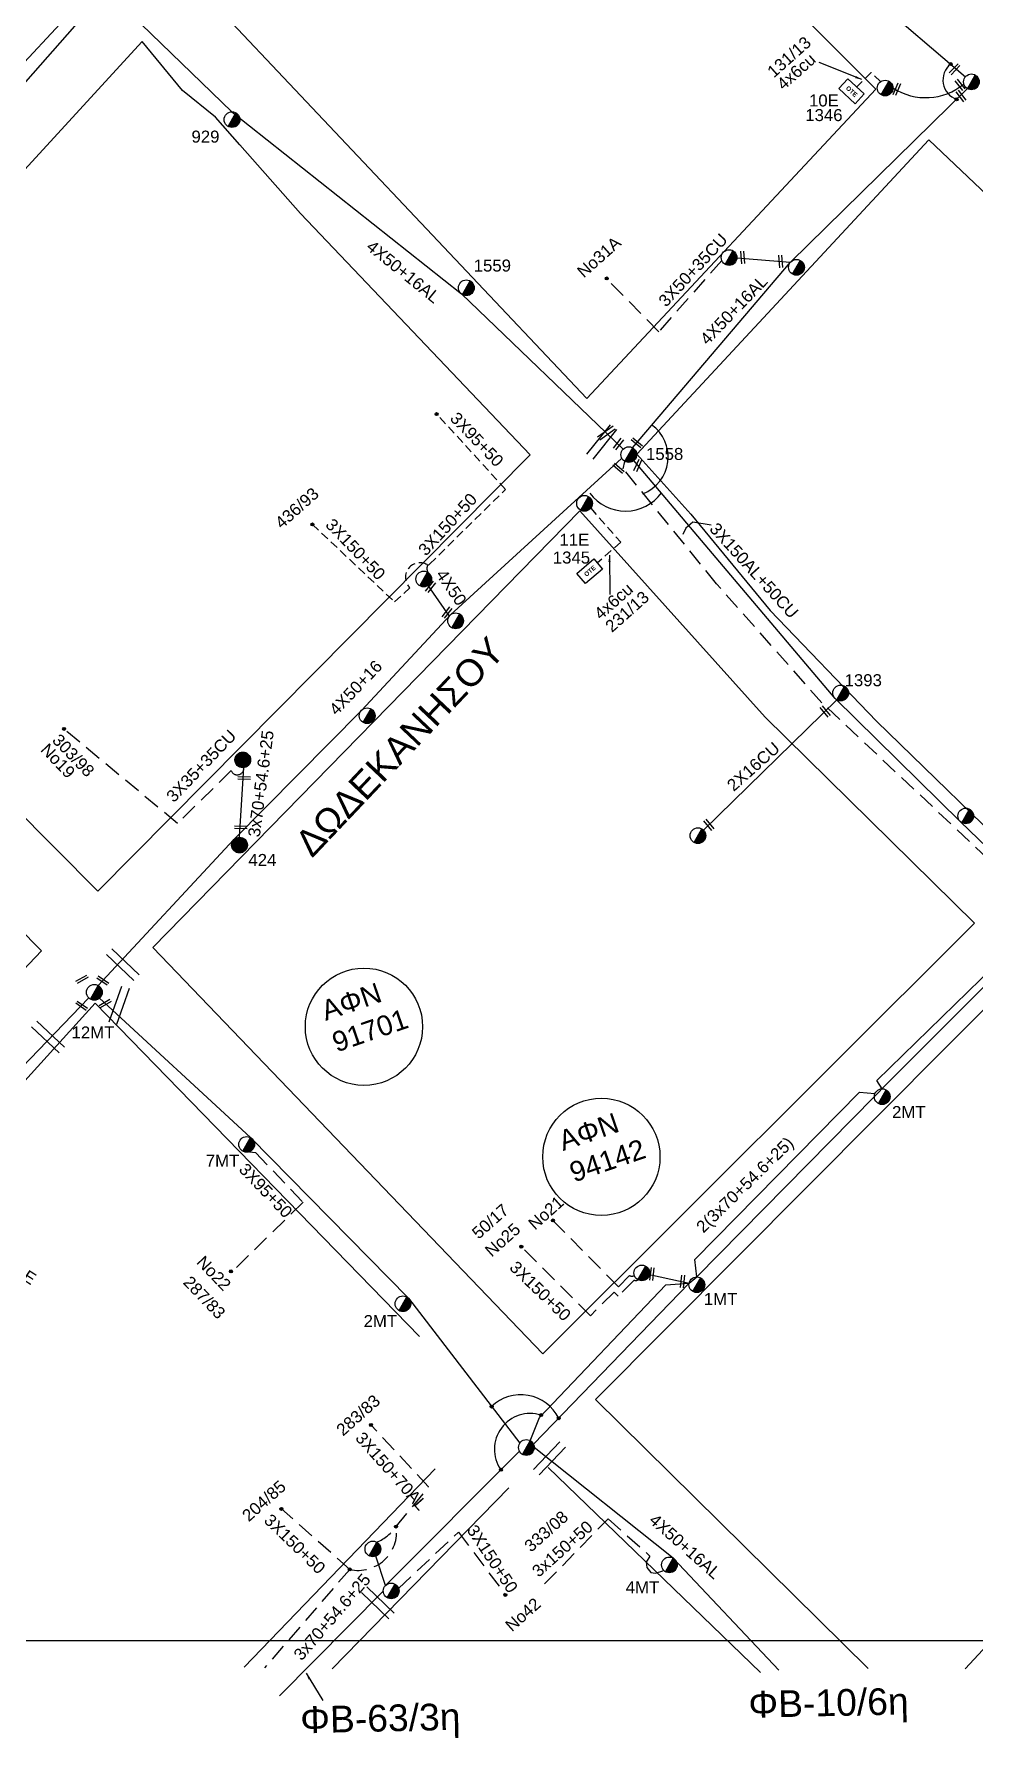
# Model space of a CAD drawing. Header units: millimetres. Extents: x -2449 to 2989, y 8 to 1056.
# Drawn here: x 696.4 to 837.4, y 26.6 to 282 of the extents above; entities that cross this region are included whole.
import ezdxf

# ---------------------------------------------------------------- set-up
doc = ezdxf.new("R2010")
doc.units = ezdxf.units.MM
doc.linetypes.add('DASHED', pattern=[19.05, 12.7, -6.35])
for name, color, linetype in [('Pillar OTE', 7, 'Continuous'), ('Άγνωστα', 7, 'Continuous'), ('Γυμνά εναέρια ΧΤ (1Φ)   2x16CU', 7, 'Continuous'), ('Γυμνά εναέρια ΧΤ (3Φ)   3x50+35CU', 7, 'Continuous'), ('Γυμνά εναέρια ΧΤ (3Φ)   4x50AL', 7, 'Continuous'), ('Γυμνά εναέρια ΧΤ και ΦΟΠ (3Φ)   4x50+16AL', 7, 'Continuous'), ('Επιγραφές - Σχήματα', 7, 'Continuous'), ('Καλώδια ΧΤ   3x150+70AL', 7, 'DASHED'), ('Καλώδια ΧΤ   3x150AL+50CU', 7, 'DASHED'), ('Καλώδια ΧΤ   4x6CU', 7, 'DASHED'), ('Μηχανική τομή', 7, 'Continuous'), ('Στύλος Ξύλινος', 7, 'Continuous'), ('Στύλος Ξύλινος @ 1', 7, 'Continuous'), ('Στύλος ΦΜ', 7, 'Continuous'), ('Στύλος ΦΜ @ 1', 7, 'Continuous'), ('Συνδέσεις', 7, 'Continuous'), ('Συνεστραμμένα ΧΤ   3x70+54.6+25 AL', 7, 'SYN_LINE'), ('Συνεστραμμένα ΧΤ   4x120+25 AL', 7, 'SYN_LINE'), ('Τομή', 7, 'Continuous'), ('Υπόβαθρο ΔΕΗ', 7, 'Continuous'), ('Υπόγεια Καλώδια Δικτύου ΧΤ   .075', 7, 'DASHED')]:
    doc.layers.add(name, color=color, linetype=linetype)
doc.styles.add('arial', font='arial.ttf')
doc.styles.get("Standard").update_dxf_attribs({"font": 'arial.ttf'})
doc.linetypes.add('SYN_LINE', pattern='A,0.5,-0.0001,["/\\/\\/\\/",Standard,S=0.1,R=0,X=0,Y=-0.05],-0.25', length=0.7501)
doc.dimstyles.new('ISO-25', dxfattribs={"dimtxt": 2.5, "dimasz": 2.5, "dimexe": 1.25, "dimexo": 0.625, "dimtad": 1, "dimtxsty": 'Standard', "dimcen": 2.5, "dimadec": 0, "dimazin": 0, "dimtfac": 1, "dimtmove": 0, "dimatfit": 3, "dimfxl": 1, "dimarcsym": 0})

# ---------------------------------------------------------------- blocks, each defined once
blk = doc.blocks.new('ΥΠΑΡΧΩΝ ΤΣΙΜΕΝΤΕΝΙΟΣ ΣΤΥΛΟΣ')
at = {"layer": 'Στύλος ΦΜ'}
blk.add_hatch(color=7, dxfattribs=at).paths.add_polyline_path([(-1.29, -2.28, 0.574793), (2.62, 0, 0.268822), (1.3, 2.27)])
at = {"layer": 'Στύλος ΦΜ', "color": 7}
blk.add_line((-1.29, -2.28), (1.3, 2.27), dxfattribs=at)
blk.add_circle((0, 0), 2.62, dxfattribs=at)
at = {"layer": 'Στύλος ΦΜ', "flags": 4}
for tag, p in [('ΑΡΙΘΜΟΣ', (-4.68, 8.05)), ('ΤΥΠΟΣ', (-4.91, 3.03))]:
    blk.add_attdef(tag, p, '', height=4, dxfattribs=at)
blk = doc.blocks.new('ΥΠΑΡΧΩΝ ΞΥΛΙΝΟΣ ΣΤΥΛΟΣ')
at = {"layer": 'Στύλος Ξύλινος'}
h = blk.add_hatch(color=7, dxfattribs=at)
h.paths.add_polyline_path([(-2.62, 0, 0.270008), (-1.29, -2.28), (1.3, 2.27, 0.576266)])
h.paths.add_polyline_path([(-1.29, -2.28, 0.574793), (2.62, 0, 0.268822), (1.3, 2.27)])
at = {"layer": 'Στύλος Ξύλινος', "color": 7}
blk.add_line((-1.29, -2.28), (1.3, 2.27), dxfattribs=at)
blk.add_circle((0, 0), 2.62, dxfattribs=at)
at = {"layer": 'Στύλος Ξύλινος', "flags": 4}
for tag, p in [('ΑΡΙΘΜΟΣ', (-4.91, 8.6)), ('ΤΥΠΟΣ', (-4.85, 3.39))]:
    blk.add_attdef(tag, p, '', height=4, dxfattribs=at)
blk = doc.blocks.new('ΤΟΜΗ')
at = {"layer": 'Τομή', "ltscale": 40}
for p, q in [((-5.68, 0), (5.68, 0)), ((5.68, -2.33), (-5.68, -2.33))]:
    blk.add_line(p, q, dxfattribs=at)
blk = doc.blocks.new('ΠΡΟΒΛΕΠΟΜΕΝΟΣ ΞΥΛΙΝΟΣ ΣΤΥΛΟΣ')
at = {"layer": 'Στύλος Ξύλινος', "color": 7}
blk.add_circle((0, 0), 2.62, dxfattribs=at)
at = {"layer": 'Στύλος Ξύλινος', "flags": 4}
for tag, p in [('ΤΥΠΟΣ', (-6.8, 2.18)), ('ΑΡΙΘΜΟΣ', (-6.53, 6.96))]:
    blk.add_attdef(tag, p, '', height=4, dxfattribs=at)
blk = doc.blocks.new('_ΣΥΝΔΕΣΗ')
at = {"layer": 'Συνδέσεις', "linetype": 'SYN_LINE', "ltscale": 40}
blk.add_hatch(color=256, dxfattribs=at).paths.add_polyline_path([(0.5, -0.01, 1), (-0.5, -0.01, 1)])
at = {"layer": 'Συνδέσεις'}
blk.add_circle((0, -0.01), 0.5, dxfattribs=at)
blk = doc.blocks.new('ΜΗΧΑΝΙΚΗ ΤΟΜΗ')
at = {"layer": 'Μηχανική τομή', "ltscale": 40}
for p, q in [((-1.89, 0.78), (1.89, 0.78)), ((1.89, 0), (-1.89, 0))]:
    blk.add_line(p, q, dxfattribs=at)
blk = doc.blocks.new('PILLAR ΟΤΕ')
at = {"layer": 'Pillar OTE', "ltscale": 40}
blk.add_lwpolyline([(-3.31, 2.02), (3.39, 2.02), (3.39, -1.99), (-3.31, -1.99)], close=True, dxfattribs=at)
at = {"layer": 'Pillar OTE', "insert": (-1.81, 0.71), "char_height": 1.3575, "width": 109.961, "attachment_point": 1}
blk.add_mtext('{\\fArial|b1|i0|c161|p34;OTE}', dxfattribs=at)

msp = doc.modelspace()

# ---------------------------------------------------------------- linework, layer by layer
at = {"layer": 'Άγνωστα', "color": 173, "linetype": 'Continuous', "ltscale": 20}
msp.add_lwpolyline([(784.44, 218.38), (758.79, 194.94), (745.45, 180.63), (726.34, 161.27), (705.99, 139.39)], dxfattribs=at)
at = {"layer": 'Άγνωστα', "color": 30, "linetype": 'SYN_LINE', "ltscale": 20}
msp.add_lwpolyline([(706.17, 137.47), (728.83, 116.59), (752.51, 92.51), (769.19, 70.77)], dxfattribs=at)
at = {"layer": 'Άγνωστα', "color": 30, "linetype": 'DASHED', "ltscale": 0.2}
msp.add_lwpolyline([(728.65, 114.46), (729.58, 114.37), (736.69, 106.89), (726.1, 96.54)], dxfattribs=at)
msp.add_lwpolyline([(774.15, 104.17), (783.97, 94.23), (785.65, 95.91, 0.346652), (786.37, 95.95)], format="xyb", dxfattribs=at)
at = {"layer": 'Άγνωστα', "color": 6, "linetype": 'DASHED', "ltscale": 0.2}
for points in [[(743.7, 51.85), (733.45, 60.93)], [(751.03, 49.01), (760, 57.45), (767.04, 48.06)], [(743.9, 51.95), (743.7, 51.85), (730.91, 37.11)]]:
    msp.add_lwpolyline(points, dxfattribs=at)
at = {"layer": 'Άγνωστα', "color": 133, "linetype": 'DASHED', "ltscale": 0.2}
msp.add_lwpolyline([(772.91, 49.69), (782.46, 59.46), (788.7, 53.85), (788.16, 52.92), (788.23, 52.15), (788.85, 51.38), (789.54, 51.31), (790.62, 51.62), (790.78, 51.77)], dxfattribs=at)
at = {"layer": 'Άγνωστα'}
for centre in [(745.83, 133.21), (781.42, 113.7)]:
    msp.add_circle(centre, 8.79, dxfattribs=at)
at = {"layer": 'Γυμνά εναέρια ΧΤ (1Φ)   2x16CU', "color": 173, "ltscale": 40}
msp.add_lwpolyline([(816.72, 182.22), (796.74, 162.67)], dxfattribs=at)
at = {"layer": 'Γυμνά εναέρια ΧΤ (3Φ)   3x50+35CU', "color": 151, "linetype": 'DASHED', "ltscale": 0.2}
msp.add_lwpolyline([(799.48, 248.08), (790.03, 237.4), (782.16, 245.42)], dxfattribs=at)
at = {"layer": 'Γυμνά εναέρια ΧΤ (3Φ)   3x50+35CU', "color": 151, "ltscale": 40}
msp.add_lwpolyline([(809.75, 247.77), (801.75, 248.43)], dxfattribs=at)
at = {"layer": 'Γυμνά εναέρια ΧΤ (3Φ)   4x50AL', "color": 173}
msp.add_lwpolyline([(758.63, 194.77), (755.46, 199.36)], dxfattribs=at)
at = {"layer": 'Γυμνά εναέρια ΧΤ και ΦΟΠ (3Φ)   4x50+16AL', "color": 30, "ltscale": 0.2}
msp.add_lwpolyline([(707.86, 287.97), (726.04, 270.37), (760.45, 243.07), (784.68, 219.79)], dxfattribs=at)
at = {"layer": 'Γυμνά εναέρια ΧΤ και ΦΟΠ (3Φ)   4x50+16AL', "color": 151, "ltscale": 0.2}
msp.add_lwpolyline([(786.11, 220), (809.79, 247.81), (836.32, 273.84)], dxfattribs=at)
at = {"layer": 'Γυμνά εναέρια ΧΤ και ΦΟΠ (3Φ)   4x50+16AL', "color": 27, "ltscale": 0.2}
msp.add_lwpolyline([(704.56, 137.55), (679.45, 111.46), (654.49, 84.25), (620.22, 47.29), (605.4, 31.3)], dxfattribs=at)
at = {"layer": 'Γυμνά εναέρια ΧΤ και ΦΟΠ (3Φ)   4x50+16AL', "color": 133, "ltscale": 0.2}
msp.add_lwpolyline([(808.02, 36.76), (792.21, 53.55), (771.36, 70.13)], dxfattribs=at)
at = {"layer": 'Επιγραφές - Σχήματα'}
msp.add_lwpolyline([(38.83, 1035.06), (2041.73, 1035.06), (2041.73, 41.17), (38.83, 41.17)], close=True, dxfattribs=at)
at = {"layer": 'Επιγραφές - Σχήματα', "linetype": 'Continuous', "ltscale": 0.2}
msp.add_lwpolyline([(797.89, 208.4), (795.13, 208.83), (794.09, 207.97), (793.66, 207.02)], dxfattribs=at)
at = {"layer": 'Επιγραφές - Σχήματα', "color": 7, "ltscale": 0.15}
msp.add_arc((835.69, 275.12), 3.06, 128.261, 250.7512, dxfattribs=at)
at = {"layer": 'Επιγραφές - Σχήματα', "linetype": 'Continuous', "ltscale": 0.2}
for centre, radius, start, end in [((785.51, 218.63), 5.93, 291.258, 54.4897), ((785.05, 217.19), 6.68, 216.7202, 323.7913), ((769.36, 71.72), 6.32, 26.3073, 133.9866), ((770.76, 69.86), 5.37, 72.4406, 214.7287)]:
    msp.add_arc(centre, radius, start, end, dxfattribs=at)
at = {"layer": 'Καλώδια ΧΤ   3x150+70AL', "color": 6, "ltscale": 0.2}
msp.add_lwpolyline([(750.67, 58.29), (755.53, 64.21), (746.87, 73.51)], dxfattribs=at)
at = {"layer": 'Καλώδια ΧΤ   3x150+70AL', "color": 6, "linetype": 'SYN_LINE', "ltscale": 5}
msp.add_lwpolyline([(749.08, 49.46), (747.62, 53.83)], dxfattribs=at)
at = {"layer": 'Καλώδια ΧΤ   3x150+70AL', "color": 6, "ltscale": 0.2}
for centre, radius, start, end in [((744.96, 57.48), 5.77, 257.4217, 8.0947), ((745.15, 62.16), 6.74, 292.7736, 324.9797)]:
    msp.add_arc(centre, radius, start, end, dxfattribs=at)
at = {"layer": 'Καλώδια ΧΤ   3x150AL+50CU', "color": 151, "ltscale": 0.2}
msp.add_lwpolyline([(852.14, 145.98), (850.98, 144.92, -1.172852), (847.82, 149.77, 0.761666), (847.7, 150.56), (814.48, 181.79), (798.67, 199.61), (784.7, 216.86), (784.95, 217.95)], format="xyb", dxfattribs=at)
at = {"layer": 'Καλώδια ΧΤ   3x150AL+50CU', "color": 173, "linetype": 'Continuous', "ltscale": 0.2}
msp.add_lwpolyline([(848.9, 150.78), (835.23, 163.97), (816.48, 182.4), (786.29, 218.08)], dxfattribs=at)
at = {"layer": 'Καλώδια ΧΤ   3x150AL+50CU', "color": 30, "linetype": 'DASHED', "ltscale": 0.2}
msp.add_lwpolyline([(786.91, 95.27, -0.287549), (786.35, 95.22), (783.96, 92.83), (783.36, 93.44), (779.79, 89.87), (769.42, 100.25)], format="xyb", dxfattribs=at)
at = {"layer": 'Καλώδια ΧΤ   4x6CU', "color": 151, "linetype": 'DASHED', "ltscale": 0.1}
msp.add_lwpolyline([(823.27, 274.89), (821.89, 276.27), (819.68, 274.06)], dxfattribs=at)
at = {"layer": 'Καλώδια ΧΤ   4x6CU', "color": 173, "linetype": 'DASHED', "ltscale": 0.1}
msp.add_lwpolyline([(779.82, 210.94), (784.34, 205.84), (780.83, 202.74)], dxfattribs=at)
at = {"layer": 'Συνεστραμμένα ΧΤ   3x70+54.6+25 AL', "color": 30, "linetype": 'SYN_LINE', "ltscale": 8}
msp.add_line((787.49, 96.3), (794.58, 94.78), dxfattribs=at)
at = {"layer": 'Συνεστραμμένα ΧΤ   3x70+54.6+25 AL', "color": 62, "linetype": 'SYN_LINE', "ltscale": 20}
msp.add_lwpolyline([(670.85, 248.22), (684.79, 263.16), (706.53, 287.85)], dxfattribs=at)
at = {"layer": 'Συνεστραμμένα ΧΤ   3x70+54.6+25 AL', "color": 173, "linetype": 'SYN_LINE', "ltscale": 10}
msp.add_lwpolyline([(727.17, 161.62), (727.82, 172.06)], dxfattribs=at)
at = {"layer": 'Συνεστραμμένα ΧΤ   3x70+54.6+25 AL', "color": 30, "linetype": 'SYN_LINE', "ltscale": 20}
msp.add_lwpolyline([(771.26, 70.61), (794.57, 94.77), (795.73, 95.71), (822.36, 122.73), (824.23, 124.63), (849.01, 149.42)], dxfattribs=at)
at = {"layer": 'Συνεστραμμένα ΧΤ   3x70+54.6+25 AL', "color": 6, "linetype": 'SYN_LINE', "ltscale": 20}
for points in [[(823.53, 123.91), (822.72, 125.16), (846.1, 147.93), (848.96, 149.66)], [(795.73, 95.71), (795.43, 98.32), (820.12, 123.38), (822.44, 123.18)], [(770.77, 71.15), (772.15, 74.61), (791.11, 94.5), (794.57, 94.77)], [(769.13, 69.59), (749.08, 49.46)]]:
    msp.add_lwpolyline(points, dxfattribs=at)
at = {"layer": 'Συνεστραμμένα ΧΤ   3x70+54.6+25 AL', "color": 85, "linetype": 'SYN_LINE', "ltscale": 20}
msp.add_lwpolyline([(733.18, 32.89), (748.74, 48.63)], dxfattribs=at)
at = {"layer": 'Συνεστραμμένα ΧΤ   3x70+54.6+25 AL', "color": 151, "linetype": 'SYN_LINE', "ltscale": 10}
msp.add_arc((830.05, 281.53), 9.04, 237.0838, 309.2486, dxfattribs=at)
at = {"layer": 'Συνεστραμμένα ΧΤ   4x120+25 AL', "color": 151, "ltscale": 20}
msp.add_line((814.94, 293.65), (836, 275.63), dxfattribs=at)
at = {"layer": 'Υπόβαθρο ΔΕΗ'}
for points in [[(621.9, 294.9), (661.15, 335.78), (705.62, 289.35), (668.76, 249.74), (621.82, 294.81)], [(720.03, 290.11), (762.41, 334.16), (783.3, 314.06), (794.41, 301.98), (822.57, 273.75), (779.25, 227.39), (720.03, 290.11)], [(845.71, 156.61), (894.93, 205.04), (830.5, 266.16), (786.76, 219.05), (794.86, 210.03), (806.75, 195.62), (822.67, 179.01), (845.71, 156.61)], [(714.17, 145.08), (778.21, 210.56), (805.97, 179.61), (837.37, 148.74), (772.67, 84.16), (714.17, 145.08)], [(567.82, 38.14), (523.25, 83.27), (639.93, 202.9), (697.5, 144.6), (595.37, 37.01)], [(835.97, 36.95), (888.82, 93.86), (844.04, 141.14), (780.53, 77.33), (821.4, 37.02)], [(612.88, 34.5), (705.54, 136.72), (754.14, 86.75)], [(727.85, 37.19), (756.51, 66.92)], [(805.27, 36.38), (773.45, 67.12)], [(741.05, 36.97), (767.57, 64.07)]]:
    msp.add_lwpolyline(points, dxfattribs=at)
at = {"layer": 'Υπόβαθρο ΔΕΗ', "ltscale": 20}
msp.add_lwpolyline([(705.94, 153.55), (770.77, 218.93), (749.23, 241.6), (736.33, 255.11), (727.21, 265.43), (723.55, 269.57), (718.63, 273.57), (712.56, 280.92), (676.69, 241.83), (660.59, 225.8), (647.9, 211.97), (705.94, 153.55)], dxfattribs=at)
at = {"layer": 'Υπόγεια Καλώδια Δικτύου ΧΤ   .075', "color": 173, "linetype": 'DASHED', "ltscale": 0.1}
msp.add_lwpolyline([(738.1, 208.52), (750.39, 196.92), (752.73, 198.99), (752.59, 199.16, -0.844955), (755.29, 202.49, 0.381674), (755.68, 202.58), (767.06, 213.77), (756.68, 225.13)], format="xyb", dxfattribs=at)
at = {"layer": 'Υπόγεια Καλώδια Δικτύου ΧΤ   .075', "color": 173, "linetype": 'DASHED', "ltscale": 0.2}
msp.add_lwpolyline([(727.82, 172.06), (727.82, 172.06, -0.87851), (725.93, 171.6), (717.87, 163.69), (700.9, 177.79)], format="xyb", dxfattribs=at)
at = {"layer": 'Υπόγεια Καλώδια Δικτύου ΧΤ   .075', "color": 173, "linetype": 'DASHED', "ltscale": 0.1}
msp.add_arc((756.74, 201.91), 1.47, 157.9766, 202.0531, dxfattribs=at)

# ---------------------------------------------------------------- block references
at = {"layer": 'Pillar OTE'}
for p, xscale, yscale, zscale, rotation in [((818.89, 273.46), 0.5, 0.5, 0.5, 316.9422639543602), ((779.66, 201.47), 0.4999999999999999, 0.4999999999999999, 0.4999999999999999, 40.58274527988718)]:
    msp.add_blockref('PILLAR ΟΤΕ', p, dxfattribs=dict(at, xscale=xscale, yscale=yscale, zscale=zscale, rotation=rotation))
at = {"layer": 'Μηχανική τομή'}
for p, xscale, yscale, zscale, rotation in [((834.24, 276.89), 0.4999999999999457, 0.4999999999999457, 0.4999999999999457, 226.3753392317035), ((825.54, 273.84), 0.4999999999999457, 0.4999999999999457, 0.4999999999999457, 246.5896442772649), ((835.04, 274.29), 0.5000000000000117, 0.5000000000000117, 0.5000000000000117, 308.6090698668687), ((835.18, 272.62), 0.5000000000000117, 0.5000000000000117, 0.5000000000000117, 308.6090698668687), ((802.42, 248.52), 0.4999999999999845, 0.4999999999999845, 0.4999999999999845, 274.9231594477166), ((808.12, 247.92), 0.4999999999999845, 0.4999999999999845, 0.4999999999999845, 274.9231594477166), ((783.83, 220.69), 0.5000000000000285, 0.5000000000000285, 0.5000000000000285, 231.7760122807532), ((786.62, 220.6), 0.5000000000000009, 0.5000000000000009, 0.5000000000000009, 319.9188054270845), ((783.85, 216.78), 0.5000000000000009, 0.5000000000000009, 0.5000000000000009, 319.9188054270845), ((786.7, 217.44), 0.5000000000000335, 0.5000000000000335, 0.5000000000000335, 245.8101969190467), ((755.66, 199.27), 0.5000000000000285, 0.5000000000000285, 0.5000000000000285, 231.7760122807532), ((758.13, 195.42), 0.5000000000000285, 0.5000000000000285, 0.5000000000000285, 231.7760122807532), ((814.82, 180.34), 0.4999999999999927, 0.4999999999999927, 0.4999999999999927, 309.2415489733392), ((727.88, 170.7), 0.5000000000000372, 0.5000000000000372, 0.5000000000000372, 178.5281973648902), ((797.39, 163.37), 0.4999999999999927, 0.4999999999999927, 0.4999999999999927, 309.2415489733392), ((727.36, 163.29), 0.5000000000000372, 0.5000000000000372, 0.5000000000000372, 178.5281973648902), ((703.46, 140.49), 0.5000000000000371, 0.5000000000000371, 0.5000000000000371, 209.488155240913), ((706.78, 140.29), 0.4999999999999968, 0.4999999999999968, 0.4999999999999968, 145.2609095116865), ((703.62, 136.52), 0.4999999999999968, 0.4999999999999968, 0.4999999999999968, 145.2609095116865), ((706.93, 136.86), 0.5000000000000371, 0.5000000000000371, 0.5000000000000371, 209.488155240913), ((788.81, 96.17), 0.5000000000000587, 0.5000000000000587, 0.5000000000000587, 263.4560958937134), ((793.39, 95.05), 0.5000000000000587, 0.5000000000000587, 0.5000000000000587, 263.4560958937134)]:
    msp.add_blockref('ΜΗΧΑΝΙΚΗ ΤΟΜΗ', p, dxfattribs=dict(at, xscale=xscale, yscale=yscale, zscale=zscale, rotation=rotation))
at = {"layer": 'Στύλος Ξύλινος @ 1', "ltscale": 40, "xscale": 0.4499999999998181, "yscale": 0.4499999999998181, "zscale": 0.4499999999998181}
for name in ['ΥΠΑΡΧΩΝ ΞΥΛΙΝΟΣ ΣΤΥΛΟΣ', 'ΠΡΟΒΛΕΠΟΜΕΝΟΣ ΞΥΛΙΝΟΣ ΣΤΥΛΟΣ']:
    msp.add_blockref(name, (727.66, 173.21), dxfattribs=at)
at = {"layer": 'Στύλος Ξύλινος @ 1', "ltscale": 40}
ref = msp.add_blockref('ΥΠΑΡΧΩΝ ΞΥΛΙΝΟΣ ΣΤΥΛΟΣ', (727.17, 160.44), dxfattribs=dict(at, xscale=0.4499999999998181, yscale=0.4499999999998181, zscale=0.4499999999998181))
ref.add_attrib('ΤΥΠΟΣ', '424', (728.5, 157.31), dxfattribs={"layer": 'Στύλος Ξύλινος', "height": 1.8, "flags": 4})
at = {"layer": 'Στύλος ΦΜ @ 1', "ltscale": 40}
ref = msp.add_blockref('ΥΠΑΡΧΩΝ ΤΣΙΜΕΝΤΕΝΙΟΣ ΣΤΥΛΟΣ', (836.9, 274.86), dxfattribs=dict(at, xscale=0.4499999999998181, yscale=0.4499999999998181, zscale=0.4499999999998181))
ref.add_attrib('ΑΡΙΘΜΟΣ', '1641', (841.79, 272.39), dxfattribs={"layer": 'Στύλος ΦΜ', "height": 1.8, "flags": 4})
ref = msp.add_blockref('ΥΠΑΡΧΩΝ ΤΣΙΜΕΝΤΕΝΙΟΣ ΣΤΥΛΟΣ', (823.96, 273.93), dxfattribs=dict(at, xscale=0.4499999999998181, yscale=0.4499999999998181, zscale=0.4499999999998181))
ref.add_attrib('ΤΥΠΟΣ', '10Ε', (812.55, 271.17), dxfattribs={"layer": 'Στύλος ΦΜ', "height": 1.8, "flags": 4})
ref.add_attrib('ΑΡΙΘΜΟΣ', '1346', (811.99, 268.98), dxfattribs={"layer": 'Στύλος ΦΜ', "height": 1.8, "flags": 4})
ref = msp.add_blockref('ΥΠΑΡΧΩΝ ΤΣΙΜΕΝΤΕΝΙΟΣ ΣΤΥΛΟΣ', (726.04, 269.2), dxfattribs=dict(at, xscale=0.4499999999998181, yscale=0.4499999999998181, zscale=0.4499999999998181))
ref.add_attrib('ΤΥΠΟΣ', '929', (719.97, 265.75), dxfattribs={"layer": 'Στύλος ΦΜ', "height": 1.8, "flags": 4})
ref = msp.add_blockref('ΥΠΑΡΧΩΝ ΤΣΙΜΕΝΤΕΝΙΟΣ ΣΤΥΛΟΣ', (761.18, 243.99), dxfattribs=dict(at, xscale=0.4499999999998181, yscale=0.4499999999998181, zscale=0.4499999999998181))
ref.add_attrib('ΤΥΠΟΣ', '1559', (762.28, 246.42), dxfattribs={"layer": 'Στύλος ΦΜ', "height": 1.8, "flags": 4})
at = {"layer": 'Στύλος ΦΜ @ 1', "ltscale": 40, "xscale": 0.4499999999998181, "yscale": 0.4499999999998181, "zscale": 0.4499999999998181}
for p in [(800.57, 248.52), (810.68, 247.05), (754.79, 200.33), (759.57, 194.06), (746.31, 179.83), (836.05, 164.81), (795.9, 161.85), (787.49, 96.3), (770.18, 70.13), (747.17, 54.92), (749.91, 48.63)]:
    msp.add_blockref('ΥΠΑΡΧΩΝ ΤΣΙΜΕΝΤΕΝΙΟΣ ΣΤΥΛΟΣ', p, dxfattribs=at)
at = {"layer": 'Στύλος ΦΜ @ 1', "ltscale": 40}
ref = msp.add_blockref('ΥΠΑΡΧΩΝ ΤΣΙΜΕΝΤΕΝΙΟΣ ΣΤΥΛΟΣ', (785.53, 218.98), dxfattribs=dict(at, xscale=0.4499999999998181, yscale=0.4499999999998181, zscale=0.4499999999998181))
ref.add_attrib('ΤΥΠΟΣ', '1558', (788.11, 218.18), dxfattribs={"layer": 'Στύλος ΦΜ', "height": 1.8, "flags": 4})
ref = msp.add_blockref('ΥΠΑΡΧΩΝ ΤΣΙΜΕΝΤΕΝΙΟΣ ΣΤΥΛΟΣ', (778.9, 211.68), dxfattribs=dict(at, xscale=0.4499999999998181, yscale=0.4499999999998181, zscale=0.4499999999998181))
ref.add_attrib('ΤΥΠΟΣ', '11E', (775.13, 205.31), dxfattribs={"layer": 'Στύλος ΦΜ', "height": 1.8, "flags": 4})
ref.add_attrib('ΑΡΙΘΜΟΣ', '1345', (774.14, 202.65), dxfattribs={"layer": 'Στύλος ΦΜ', "height": 1.8, "flags": 4})
ref = msp.add_blockref('ΥΠΑΡΧΩΝ ΤΣΙΜΕΝΤΕΝΙΟΣ ΣΤΥΛΟΣ', (817.3, 183.24), dxfattribs=dict(at, xscale=0.4499999999998181, yscale=0.4499999999998181, zscale=0.4499999999998181))
ref.add_attrib('ΤΥΠΟΣ', '1393', (817.89, 184.26), dxfattribs={"layer": 'Στύλος ΦΜ', "height": 1.8, "flags": 4})
ref = msp.add_blockref('ΥΠΑΡΧΩΝ ΤΣΙΜΕΝΤΕΝΙΟΣ ΣΤΥΛΟΣ', (705.41, 138.37), dxfattribs=dict(at, xscale=0.4499999999998181, yscale=0.4499999999998181, zscale=0.4499999999998181))
ref.add_attrib('ΤΥΠΟΣ', '12ΜΤ', (701.99, 131.45), dxfattribs={"layer": 'Στύλος ΦΜ', "height": 1.8, "flags": 4})
ref = msp.add_blockref('ΥΠΑΡΧΩΝ ΤΣΙΜΕΝΤΕΝΙΟΣ ΣΤΥΛΟΣ', (823.53, 122.73), dxfattribs=dict(at, xscale=0.4499999999998181, yscale=0.4499999999998181, zscale=0.4499999999998181))
ref.add_attrib('ΤΥΠΟΣ', '2ΜΤ', (825, 119.52), dxfattribs={"layer": 'Στύλος ΦΜ', "height": 1.8, "flags": 4})
ref = msp.add_blockref('ΥΠΑΡΧΩΝ ΤΣΙΜΕΝΤΕΝΙΟΣ ΣΤΥΛΟΣ', (728.24, 115.57), dxfattribs=dict(at, xscale=0.4499999999998181, yscale=0.4499999999998181, zscale=0.4499999999998181))
ref.add_attrib('ΤΥΠΟΣ', '7ΜΤ', (722.11, 112.21), dxfattribs={"layer": 'Στύλος ΦΜ', "height": 1.8, "flags": 4})
ref = msp.add_blockref('ΥΠΑΡΧΩΝ ΤΣΙΜΕΝΤΕΝΙΟΣ ΣΤΥΛΟΣ', (795.73, 94.53), dxfattribs=dict(at, xscale=0.4499999999998181, yscale=0.4499999999998181, zscale=0.4499999999998181))
ref.add_attrib('ΤΥΠΟΣ', '1ΜΤ', (796.79, 91.49), dxfattribs={"layer": 'Στύλος ΦΜ', "height": 1.8, "flags": 4})
ref = msp.add_blockref('ΥΠΑΡΧΩΝ ΤΣΙΜΕΝΤΕΝΙΟΣ ΣΤΥΛΟΣ', (751.67, 91.68), dxfattribs=dict(at, xscale=0.4499999999998181, yscale=0.4499999999998181, zscale=0.4499999999998181))
ref.add_attrib('ΤΥΠΟΣ', '2ΜΤ', (745.78, 88.18), dxfattribs={"layer": 'Στύλος ΦΜ', "height": 1.8, "flags": 4})
ref = msp.add_blockref('ΥΠΑΡΧΩΝ ΤΣΙΜΕΝΤΕΝΙΟΣ ΣΤΥΛΟΣ', (791.62, 52.53), dxfattribs=dict(at, xscale=0.4499999999998181, yscale=0.4499999999998181, zscale=0.4499999999998181))
ref.add_attrib('ΤΥΠΟΣ', '4ΜΤ', (785.07, 48.28), dxfattribs={"layer": 'Στύλος ΦΜ', "height": 1.8, "flags": 4})
at = {"layer": 'Συνδέσεις', "xscale": 0.4500000000000455, "yscale": 0.4500000000000455, "zscale": 0.4500000000000455}
for p in [(833.8, 277.52), (834.68, 272.24), (782.24, 245.39), (756.72, 225.05), (738.1, 208.52), (700.88, 177.87), (774.15, 104.17), (769.42, 100.25), (725.88, 96.54), (764.97, 76.28), (772.39, 74.99), (775.03, 74.53), (746.87, 73.51), (766.35, 66.8), (733.45, 60.94), (750.64, 58.28), (743.7, 51.85), (767.02, 48.04)]:
    msp.add_blockref('_ΣΥΝΔΕΣΗ', p, dxfattribs=at)
at = {"layer": 'Τομή'}
for p, xscale, yscale, zscale, rotation in [((781.93, 220.52), 0.4999999999999993, 0.4999999999999993, 0.4999999999999993, 231.1054927480034), ((782.01, 222.45), 0.2499999999999999, 0.2499999999999999, 0.2499999999999999, 35.28085865755743), ((710.08, 142.94), 0.4999999999999998, 0.4999999999999998, 0.4999999999999998, 316.3957176790501), ((709.7, 136.24), 0.4999999999999998, 0.4999999999999998, 0.4999999999999998, 250.4988594315635), ((698.86, 132.1), 0.4999999999999998, 0.4999999999999998, 0.4999999999999998, 316.3957176790501), ((773.22, 68.91), 0.5000000000000138, 0.5000000000000138, 0.5000000000000138, 46.39571767904595), ((748.32, 47.27), 0.5000000000000044, 0.5000000000000044, 0.5000000000000044, 316.3957176790494)]:
    msp.add_blockref('ΤΟΜΗ', p, dxfattribs=dict(at, xscale=xscale, yscale=yscale, zscale=zscale, rotation=rotation))

# ---------------------------------------------------------------- texts
at = {"layer": 'Άγνωστα', "linetype": 'SYN_LINE', "ltscale": 20, "char_height": 1.8, "width": 69.1904, "attachment_point": 1, "style": 'arial'}
for s, insert, rotation in [('3X95+50', (759.9, 225.54), 313.8352), ('3X150+50', (753.8, 204.89), 47.422), ('3X150+50', (741.23, 209.59), 313.7655), ('4X50+16', (740.43, 181), 46.376), ('3X35+35CU', (716.02, 167.96), 46.2853), ('3X95+50', (728.25, 112.94), 313.8352), ('3X95AC+35CUXLPE', (677, 108.79), 327.1493), ('3X150+50', (768.77, 98.26), 315.8059), ('3X150+50', (731.96, 60.34), 315.8059), ('3X150+50', (762.67, 58.76), 303.4166)]:
    msp.add_mtext(s, dxfattribs=dict(at, insert=insert, rotation=rotation))
at = {"layer": 'Γυμνά εναέρια ΧΤ (1Φ)   2x16CU', "ltscale": 40, "insert": (800.06, 169.73), "char_height": 1.8, "width": 69.1904, "attachment_point": 1, "rotation": 41.6909, "style": 'arial'}
msp.add_mtext('2X16CU', dxfattribs=at)
at = {"layer": 'Γυμνά εναέρια ΧΤ (3Φ)   3x50+35CU', "ltscale": 40, "insert": (789.81, 242.22), "char_height": 1.8, "width": 69.1904, "attachment_point": 1, "rotation": 47.0983, "style": 'arial'}
msp.add_mtext('3X50+35CU', dxfattribs=at)
at = {"layer": 'Γυμνά εναέρια ΧΤ (3Φ)   4x50AL', "linetype": 'SYN_LINE', "ltscale": 20, "insert": (758.02, 202.01), "char_height": 1.8, "width": 69.1904, "attachment_point": 1, "rotation": 304.4294, "style": 'arial'}
msp.add_mtext('4X50', dxfattribs=at)
at = {"layer": 'Γυμνά εναέρια ΧΤ και ΦΟΠ (3Φ)   4x50+16AL', "ltscale": 40, "char_height": 1.8, "width": 69.1904, "attachment_point": 1, "style": 'arial'}
for insert, rotation in [((747.17, 251.26), 321.0121), ((796.04, 236.53), 46.1418), ((789.62, 60.36), 318.5267)]:
    msp.add_mtext('4X50+16AL', dxfattribs=dict(at, insert=insert, rotation=rotation))
at = {"layer": 'Επιγραφές - Σχήματα', "linetype": 'SYN_LINE', "ltscale": 20, "char_height": 1.8, "width": 69.1904, "attachment_point": 1, "style": 'arial'}
for s, insert, rotation in [('131/13', (806.09, 276.72), 41.6909), ('4x6cu', (807.53, 274.85), 41.6909), ('Nο31A', (777.59, 246.72), 41.6909), ('436/93', (732.3, 209.09), 41.6909), ('4x6cu', (780.14, 195.45), 41.6909), ('231/13', (781.81, 193.57), 41.6909), ('303/98', (700.26, 177.29), 313.8352), ('Νο19', (698.53, 175.87), 313.8352), ('Nο21', (770.27, 103.98), 41.6909), ('50/17', (761.82, 102.61), 41.6909), ('Nο25', (763.77, 99.94), 41.6909), ('Nο22', (721.9, 99.05), 313.8352), ('287/83', (719.9, 96.03), 313.8352), ('283/83', (741.49, 73.1), 41.6909), ('204/85', (727.36, 60.25), 41.6909), ('333/08', (769.68, 55.69), 41.6909), ('3x150+50', (770.82, 51.92), 41.6909), ('No42', (766.82, 43.76), 41.6909)]:
    msp.add_mtext(s, dxfattribs=dict(at, insert=insert, rotation=rotation))
at = {"layer": 'Επιγραφές - Σχήματα', "width": 157.7424, "attachment_point": 1}
for s, insert, char_height, rotation in [('\\pt128;ΔΩΔΕΚΑΝΗΣΟΥ', (735.15, 161.17), 4, 46.5498), ('ΑΦΝ\\P91701', (739.11, 136.91), 3, 18.9876), ('ΑΦΝ\\P94142', (774.7, 117.41), 3, 18.9876), ('ΦΒ-10/6η', (803.42, 33.6), 4, 1.2511), ('ΦΒ-63/3η', (736.23, 31.29), 4, 1.2511)]:
    msp.add_mtext(s, dxfattribs=dict(at, insert=insert, char_height=char_height, rotation=rotation))
at = {"layer": 'Καλώδια ΧΤ   3x150+70AL', "ltscale": 40, "insert": (745.77, 72.66), "char_height": 1.8, "width": 69.1904, "attachment_point": 1, "rotation": 311.5454, "style": 'arial'}
msp.add_mtext('3X150+70AL', dxfattribs=at)
at = {"layer": 'Καλώδια ΧΤ   3x150AL+50CU', "ltscale": 40, "insert": (798.84, 208.96), "char_height": 1.8, "width": 69.1904, "attachment_point": 1, "rotation": 312.2874, "style": 'arial'}
msp.add_mtext('3X150AL+50CU', dxfattribs=at)
at = {"layer": 'Συνεστραμμένα ΧΤ   3x70+54.6+25 AL', "linetype": 'SYN_LINE', "ltscale": 20, "char_height": 1.8, "width": 69.1904, "attachment_point": 1, "style": 'arial'}
for s, insert, rotation in [('3x70+54.6+25', (728.42, 161.8), 82.4035), ('2(3x70+54.6+25)', (795.46, 103.47), 44.3891), ('3x70+54.6+25', (735.12, 39.23), 49.3501)]:
    msp.add_mtext(s, dxfattribs=dict(at, insert=insert, rotation=rotation))

# ---------------------------------------------------------------- leaders
at = {"layer": 'Επιγραφές - Σχήματα', "ltscale": 40}
for points in [[(820.48, 275.2), (814.06, 277.76)], [(782.63, 203.9), (782.71, 198.03)], [(737.15, 36.29), (739.67, 32.18)]]:
    msp.add_leader(points, dimstyle='ISO-25', override={"dimasz": 1, "dimtad": 0}, dxfattribs=at)

doc.saveas('drawing.dxf')
